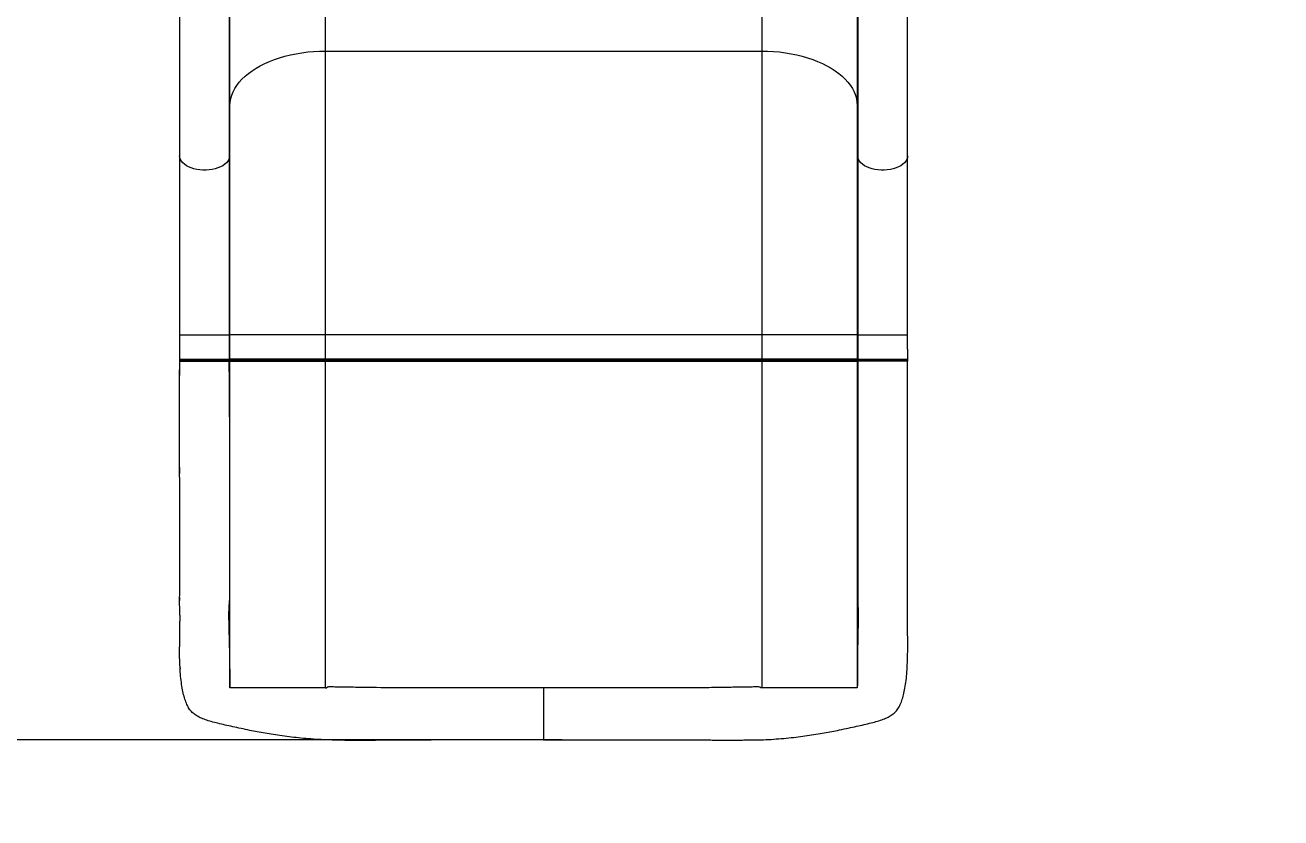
# Model space of a CAD drawing. Header units: millimetres. Extents: x -8045 to 6871, y -5915 to 5473.
# Drawn here: x -26 to 1183, y -3159 to -2396 of the extents above; entities that cross this region are included whole.
import ezdxf

# ---------------------------------------------------------------- set-up
doc = ezdxf.new("R2010")
doc.units = ezdxf.units.MM
for name, color, linetype in [('DIKOM_ОБЪЕКТ', 7, 'Continuous'), ('DIKOM_РАЗМЕР_ЗОНА', 7, 'Continuous'), ('DIKOM_РАЗМЕР_ОБЪЕКТА', 7, 'Continuous')]:
    doc.layers.add(name, color=color, linetype=linetype)
doc.styles.add('style1', font='arial.ttf', dxfattribs={"width": 0.8})
doc.dimstyles.new('1-50', dxfattribs={"dimtxt": 300, "dimasz": 200, "dimexe": 100, "dimexo": 0, "dimgap": 100, "dimtad": 1, "dimtxsty": 'style1', "dimcen": 200, "dimclrd": 7, "dimclre": 7, "dimclrt": 7, "dimadec": 1, "dimazin": 2, "dimtfac": 1, "dimtmove": 0, "dimatfit": 2, "dimfxl": 0, "dimlwd": 25, "dimlwe": 18, "dimarcsym": 0})

# ---------------------------------------------------------------- blocks, each defined once
blk = doc.blocks.new('*D9')
at = {"layer": 'Defpoints', "color": 0, "linetype": 'Continuous', "transparency": 16777216}
for p in [(5663.5, -234.6), (-5019.6, -1388.7), (5663.5, -4701.5)]:
    blk.add_point(p, dxfattribs=at)
at = {"layer": 'DIKOM_РАЗМЕР_ОБЪЕКТА', "color": 7, "linetype": 'Continuous', "lineweight": 18, "transparency": 16777216}
for p, q in [((5663.5, -234.6), (5663.5, -4801.5)), ((-5019.6, -1388.7), (-5019.6, -4801.5))]:
    blk.add_line(p, q, dxfattribs=at)
at = {"layer": 'DIKOM_РАЗМЕР_ОБЪЕКТА', "color": 7, "linetype": 'Continuous', "lineweight": 25, "transparency": 16777216}
blk.add_line((-4819.6, -4701.5), (5463.5, -4701.5), dxfattribs=at)
at = {"layer": 'DIKOM_РАЗМЕР_ОБЪЕКТА', "color": 7, "linetype": 'Continuous', "transparency": 16777216}
for points in [[(-4819.6, -4668.1), (-4819.6, -4734.8), (-5019.6, -4701.5)], [(5463.5, -4668.1), (5463.5, -4734.8), (5663.5, -4701.5)]]:
    blk.add_solid(points, dxfattribs=at)
at = {"layer": 'DIKOM_РАЗМЕР_ОБЪЕКТА', "color": 7, "linetype": 'Continuous', "lineweight": 15, "transparency": 16777216, "insert": (-74.4, -4448.3), "char_height": 300, "attachment_point": 5, "style": 'style1'}
blk.add_mtext('10700', dxfattribs=at)
blk = doc.blocks.new('*D10')
at = {"layer": 'Defpoints', "color": 0, "linetype": 'Continuous', "transparency": 16777216}
for p in [(-1653.8, 3474.9), (-5616.5, -3083.4), (491, -3083.4)]:
    blk.add_point(p, dxfattribs=at)
at = {"layer": 'DIKOM_РАЗМЕР_ОБЪЕКТА', "color": 7, "linetype": 'Continuous', "lineweight": 18, "transparency": 16777216}
for p, q in [((-1653.8, 3474.9), (-5716.5, 3474.9)), ((491, -3083.4), (-5716.5, -3083.4))]:
    blk.add_line(p, q, dxfattribs=at)
at = {"layer": 'DIKOM_РАЗМЕР_ОБЪЕКТА', "color": 7, "linetype": 'Continuous', "lineweight": 25, "transparency": 16777216}
blk.add_line((-5616.5, 3274.9), (-5616.5, -2883.4), dxfattribs=at)
at = {"layer": 'DIKOM_РАЗМЕР_ОБЪЕКТА', "color": 7, "linetype": 'Continuous', "transparency": 16777216}
for points in [[(-5649.8, 3274.9), (-5583.1, 3274.9), (-5616.5, 3474.9)], [(-5649.8, -2883.4), (-5583.1, -2883.4), (-5616.5, -3083.4)]]:
    blk.add_solid(points, dxfattribs=at)
at = {"layer": 'DIKOM_РАЗМЕР_ОБЪЕКТА', "color": 7, "linetype": 'Continuous', "lineweight": 15, "transparency": 16777216, "insert": (-5869.6, -1326.9), "char_height": 300, "attachment_point": 5, "rotation": 90, "style": 'style1'}
blk.add_mtext('6550', dxfattribs=at)
blk = doc.blocks.new('*D11')
at = {"layer": 'Defpoints', "color": 0, "transparency": 16777216}
for p in [(6870.9, -184.6), (-7019.6, -1388.7), (-7019.6, -5814.6)]:
    blk.add_point(p, dxfattribs=at)
at = {"layer": 'DIKOM_РАЗМЕР_ЗОНА', "color": 7, "lineweight": 18, "transparency": 16777216}
for p, q in [((6870.9, -184.6), (6870.9, -5914.6)), ((-7019.6, -1388.7), (-7019.6, -5914.6))]:
    blk.add_line(p, q, dxfattribs=at)
at = {"layer": 'DIKOM_РАЗМЕР_ЗОНА', "color": 7, "lineweight": 25, "transparency": 16777216}
blk.add_line((6670.9, -5814.6), (-6819.6, -5814.6), dxfattribs=at)
at = {"layer": 'DIKOM_РАЗМЕР_ЗОНА', "color": 7, "transparency": 16777216}
for points in [[(-6819.6, -5781.3), (-6819.6, -5848), (-7019.6, -5814.6)], [(6670.9, -5781.3), (6670.9, -5848), (6870.9, -5814.6)]]:
    blk.add_solid(points, dxfattribs=at)
at = {"layer": 'DIKOM_РАЗМЕР_ЗОНА', "color": 7, "transparency": 16777216, "insert": (-74.4, -5561.4), "char_height": 300, "attachment_point": 5, "style": 'style1'}
blk.add_mtext('13900', dxfattribs=at)

msp = doc.modelspace()

# ---------------------------------------------------------------- linework, layer by layer
at = {"color": 7, "linetype": 'Continuous', "lineweight": 15}
for p, q in [((263.189, -2693.504), (263.189, -2420.482)), ((683.186, -2420.482), (683.186, -2693.504)), ((171.19, -2693.504), (171.19, -2472.937)), ((775.184, -2472.937), (775.184, -2693.504)), ((170.687, -2693.504), (170.687, -2521.432)), ((775.687, -2521.432), (775.687, -2693.504)), ((122.687, -2693.504), (170.687, -2693.504)), ((122.687, -2693.504), (122.687, -2707.504)), ((171.19, -2693.504), (170.687, -2693.504)), ((170.687, -2717.079), (170.687, -2693.504)), ((171.19, -2717.079), (171.19, -2693.504)), ((263.189, -2693.504), (171.19, -2693.504)), ((263.189, -2717.079), (263.189, -2693.504)), ((683.186, -2693.504), (263.189, -2693.504)), ((775.184, -2693.504), (683.186, -2693.504)), ((683.186, -2693.504), (683.186, -2717.079)), ((775.687, -2693.504), (775.184, -2693.504)), ((775.184, -2693.504), (775.184, -2717.079)), ((775.687, -2693.504), (823.687, -2693.504)), ((775.687, -2693.504), (775.687, -2717.079)), ((823.687, -2707.504), (823.687, -2693.504)), ((122.687, -2707.504), (122.687, -2717.079)), ((823.687, -2707.504), (823.687, -2717.079)), ((122.676, -2709.504), (122.668, -2718.937)), ((122.678, -2718.936), (122.673, -2732.709)), ((122.676, -2709.504), (122.687, -2709.438)), ((122.679, -2717.936), (122.678, -2718.808)), ((123.836, -2717.355), (122.961, -2718.231)), ((123.144, -2718.237), (122.961, -2718.231)), ((169.92, -2717.23), (170.595, -2717.079)), ((170.187, -2717.579), (170.69, -2717.579)), ((170.897, -2718.211), (170.394, -2718.211)), ((170.399, -2718.918), (170.511, -2718.918)), ((171.19, -2717.079), (170.687, -2717.079)), ((170.687, -2718.919), (170.687, -2772.614)), ((170.687, -2718.919), (171.19, -2718.919)), ((170.69, -2717.579), (263.189, -2717.579)), ((263.189, -2718.211), (170.897, -2718.211)), ((263.189, -2717.079), (171.19, -2717.079)), ((171.19, -3033.422), (171.19, -2718.919)), ((171.19, -2718.919), (263.189, -2718.919)), ((683.186, -2717.079), (263.189, -2717.079)), ((263.189, -2717.579), (683.186, -2717.579)), ((263.189, -2718.919), (263.189, -2718.211)), ((683.186, -2718.211), (263.189, -2718.211)), ((263.189, -3033.422), (263.189, -2718.919)), ((263.189, -2718.919), (683.186, -2718.919)), ((683.186, -2718.919), (683.185, -3033.422)), ((775.184, -2717.079), (683.186, -2717.079)), ((683.186, -2717.579), (775.684, -2717.579)), ((683.186, -2718.919), (683.186, -2718.211)), ((775.477, -2718.211), (683.186, -2718.211)), ((683.186, -2718.919), (775.184, -2718.919)), ((775.687, -2717.079), (775.184, -2717.079)), ((775.184, -2718.919), (775.184, -3033.422)), ((775.184, -2718.919), (775.687, -2718.919)), ((775.98, -2718.211), (775.477, -2718.211)), ((775.684, -2717.579), (776.187, -2717.579)), ((775.687, -2718.919), (775.687, -2772.614)), ((775.779, -2717.079), (776.266, -2717.247)), ((775.975, -2718.918), (775.863, -2718.918)), ((776.994, -2717.391), (776.578, -2717.391)), ((823.413, -2718.231), (822.575, -2717.392)), ((822.896, -2717.221), (823.571, -2717.08)), ((823.706, -2718.937), (823.52, -2718.943)), ((823.687, -2709.403), (823.698, -2709.504)), ((823.696, -2718.839), (823.695, -2717.936)), ((823.701, -2732.709), (823.696, -2718.936)), ((823.698, -2709.504), (823.706, -2718.937)), ((823.715, -2733.504), (823.714, -2732.709)), ((170.687, -2929.784), (170.687, -2944.078)), ((775.687, -2929.784), (775.687, -2944.078)), ((122.704, -2948.238), (122.691, -2949.39)), ((122.729, -2946.032), (122.704, -2948.238)), ((170.687, -2944.078), (170.687, -2949.422)), ((775.687, -2944.078), (775.687, -2949.422)), ((823.669, -2948.151), (823.646, -2946.095)), ((823.684, -2949.39), (823.669, -2948.151)), ((123.004, -3012.672), (123.046, -3013.384)), ((823.265, -3014.231), (823.305, -3013.636)), ((823.305, -3013.636), (823.37, -3012.672)), ((171.131, -3032.899), (171.168, -3033.36)), ((171.168, -3033.36), (171.187, -3033.419)), ((171.187, -3033.419), (171.19, -3033.422)), ((172.534, -3033.422), (172.515, -3033.422)), ((191.628, -3033.422), (186.854, -3033.422)), ((218.658, -3033.422), (212.253, -3033.422)), ((263.189, -3033.422), (256.025, -3033.422)), ((263.189, -3033.422), (263.678, -3033.422)), ((263.678, -3033.422), (264.288, -3033.422)), ((473.187, -3033.422), (328.477, -3033.422)), ((617.897, -3033.422), (473.187, -3033.422)), ((682.697, -3033.422), (682.086, -3033.422)), ((683.185, -3033.422), (682.697, -3033.422)), ((690.349, -3033.422), (683.185, -3033.422)), ((734.121, -3033.422), (727.716, -3033.422)), ((759.52, -3033.422), (754.746, -3033.422)), ((773.859, -3033.422), (773.84, -3033.422)), ((775.187, -3033.419), (775.184, -3033.422)), ((775.206, -3033.36), (775.187, -3033.419)), ((775.243, -3032.899), (775.206, -3033.36)), ((682.212, -3083.418), (684.541, -3083.317)), ((684.541, -3083.317), (686.87, -3083.216))]:
    msp.add_line(p, q, dxfattribs=at)
at = {"color": 8, "linetype": 'Continuous', "lineweight": 15}
for p, q in [((170.394, -2718.211), (169.478, -2717.295)), ((170.897, -2718.211), (169.929, -2717.243)), ((263.189, -2717.079), (263.189, -2717.579)), ((263.189, -2718.211), (263.189, -2717.579)), ((683.186, -2717.079), (683.186, -2717.579)), ((683.186, -2717.579), (683.186, -2718.211)), ((776.109, -2717.579), (775.477, -2718.211)), ((775.98, -2718.211), (776.641, -2717.551)), ((170.687, -2772.614), (170.687, -2929.784)), ((775.687, -2772.614), (775.687, -2929.784))]:
    msp.add_line(p, q, dxfattribs=at)
at = {"color": 7, "linetype": 'Continuous', "lineweight": 15}
for centre, radius, start, end in [((170.472, -2897.271), 180.192, 89.93149, 90.148553), ((170.19, -2718.919), 1.001, 0.016886, 44.98122), ((776.185, -2718.919), 1.001, 135.01656, 179.985334)]:
    msp.add_arc(centre, radius, start, end, dxfattribs=at)
at = {"color": 8, "linetype": 'Continuous', "lineweight": 15}
for centre, start, end in [((170.69, -2717.079), 270.026969, 359.9662), ((775.684, -2717.079), 180.033011, 269.966989)]:
    msp.add_arc(centre, 0.5, start, end, dxfattribs=at)
at = {"color": 7, "linetype": 'Continuous', "lineweight": 15}
for points, knots in [([(122.687, -2521.432), (122.687, -2526.445), (122.687, -2536.504), (122.687, -2552.385), (122.687, -2568.829), (122.687, -2585.814), (122.687, -2603.236), (122.687, -2620.999), (122.687, -2639.002), (122.687, -2657.143), (122.687, -2675.326), (122.687, -2687.459), (122.687, -2693.504)], [0, 0, 0, 0, 0.09897353, 0.19860767, 0.29875756, 0.39927172, 0.50000045, 0.60072937, 0.70124507, 0.80139432, 0.90102785, 1, 1, 1, 1]), ([(823.687, -2693.504), (823.687, -2687.458), (823.687, -2675.326), (823.687, -2657.143), (823.687, -2639.002), (823.687, -2620.999), (823.687, -2603.236), (823.687, -2585.814), (823.687, -2568.829), (823.687, -2552.385), (823.687, -2536.504), (823.687, -2526.445), (823.687, -2521.432)], [0, 0, 0, 0, 0.09897345, 0.19860832, 0.29875756, 0.399272, 0.49999958, 0.60072975, 0.70124536, 0.80139409, 0.90102792, 1, 1, 1, 1]), ([(122.961, -2718.231), (122.937, -2718.256), (122.889, -2718.307), (122.828, -2718.391), (122.776, -2718.481), (122.734, -2718.577), (122.701, -2718.676), (122.674, -2718.796), (122.67, -2718.884), (122.668, -2718.937)], [0, 0, 0, 0, 0.13267952, 0.26545376, 0.3982931, 0.53117735, 0.6636846, 0.79652188, 1, 1, 1, 1]), ([(122.687, -2717.079), (122.688, -2717.079), (122.693, -2717.079), (122.785, -2717.08), (122.851, -2717.08)], [0, 0, 0, 0, 0.28219909, 1, 1, 1, 1]), ([(123.032, -2718.238), (122.989, -2718.287), (122.902, -2718.385), (122.812, -2718.562), (122.753, -2718.752), (122.747, -2718.884), (122.744, -2718.949)], [0, 0, 0, 0, 0.2475851, 0.50006665, 0.75252063, 1, 1, 1, 1]), ([(122.803, -2717.08), (122.995, -2717.16), (123.357, -2717.31), (124.612, -2717.488), (126.013, -2717.562), (127.512, -2717.58), (129.057, -2717.576), (130.8, -2717.577), (132.961, -2717.579), (135.631, -2717.577), (138.858, -2717.576), (142.243, -2717.58), (145.734, -2717.576), (149.234, -2717.578), (152.675, -2717.579), (155.95, -2717.576), (158.654, -2717.579), (160.844, -2717.578), (162.798, -2717.577), (164.768, -2717.566), (166.735, -2717.521), (168.455, -2717.42), (169.603, -2717.307), (169.873, -2717.241), (169.92, -2717.23)], [0, 0, 0, 0, 0.05741788, 0.10791141, 0.15096485, 0.18729318, 0.22625819, 0.26288574, 0.29917846, 0.35255095, 0.40504327, 0.4579427, 0.51063495, 0.56343745, 0.6158193, 0.66839192, 0.71951407, 0.75298077, 0.78794828, 0.83415698, 0.87763234, 0.92903995, 0.98784749, 1, 1, 1, 1]), ([(170.687, -2717.079), (170.683, -2717.13), (170.673, -2717.233), (170.601, -2717.373), (170.493, -2717.485), (170.355, -2717.555), (170.248, -2717.585), (170.192, -2717.578), (170.187, -2717.577)], [0, 0, 0, 0, 0.19648654, 0.39270385, 0.58901337, 0.78530821, 0.98166368, 1, 1, 1, 1]), ([(170.672, -2772.614), (170.675, -2765.568), (170.682, -2747.669), (170.556, -2729.77), (170.48, -2718.918)], [0, 0, 0, 0, 0.39366533, 1, 1, 1, 1]), ([(170.608, -2718.923), (170.631, -2718.824), (170.669, -2718.664), (170.591, -2718.519), (170.561, -2718.463)], [0, 0, 0, 0, 0.61653499, 1, 1, 1, 1]), ([(170.687, -2718.919), (170.679, -2718.809), (170.667, -2718.647), (170.593, -2718.504), (170.57, -2718.459)], [0, 0, 0, 0, 0.68094968, 1, 1, 1, 1]), ([(775.687, -2717.079), (775.776, -2717.079), (775.954, -2717.079), (777.014, -2717.079), (777.897, -2717.079), (778.31, -2717.079), (778.757, -2717.08), (779.235, -2717.08), (779.624, -2717.081), (780.034, -2717.081), (780.564, -2717.08), (781.31, -2717.08), (782.074, -2717.079), (782.749, -2717.079), (783.405, -2717.079), (784.111, -2717.079), (784.842, -2717.08), (785.596, -2717.08), (786.187, -2717.081), (786.798, -2717.081), (787.569, -2717.08), (788.615, -2717.08), (789.649, -2717.079), (790.541, -2717.079), (791.388, -2717.079), (792.279, -2717.079), (793.181, -2717.08), (794.093, -2717.08), (794.796, -2717.081), (795.455, -2717.081), (796.224, -2717.081), (797.363, -2717.08), (798.571, -2717.079), (799.358, -2717.079), (799.687, -2717.079)], [0, 0, 0, 0, 0.125187, 0.25037308, 0.27542828, 0.30048172, 0.32553674, 0.35059096, 0.37564514, 0.38278847, 0.40883905, 0.44800214, 0.47800561, 0.50023337, 0.52529409, 0.55035521, 0.57541719, 0.6004797, 0.62554112, 0.63272734, 0.65872622, 0.69777108, 0.72785156, 0.75017486, 0.77518816, 0.80020081, 0.82521335, 0.85022577, 0.87524016, 0.88243426, 0.90365048, 0.93737733, 0.97377451, 1, 1, 1, 1]), ([(775.687, -2717.079), (775.693, -2717.138), (775.705, -2717.253), (775.794, -2717.402), (775.918, -2717.511), (776.065, -2717.572), (776.218, -2717.586), (776.36, -2717.555), (776.485, -2717.49), (776.547, -2717.424), (776.578, -2717.391)], [0, 0, 0, 0, 0.14252961, 0.27999333, 0.41247761, 0.54002544, 0.66247873, 0.78005153, 0.89250876, 1, 1, 1, 1]), ([(775.804, -2718.459), (775.781, -2718.504), (775.707, -2718.647), (775.695, -2718.809), (775.687, -2718.919)], [0, 0, 0, 0, 0.31907947, 1, 1, 1, 1]), ([(775.895, -2718.918), (775.818, -2729.77), (775.692, -2747.669), (775.7, -2765.568), (775.702, -2772.614)], [0, 0, 0, 0, 0.60633467, 1, 1, 1, 1]), ([(775.813, -2718.463), (775.783, -2718.519), (775.705, -2718.664), (775.743, -2718.824), (775.766, -2718.923)], [0, 0, 0, 0, 0.38345838, 1, 1, 1, 1]), ([(823.413, -2718.231), (823.331, -2718.237), (823.165, -2718.248), (821.771, -2718.254), (819.581, -2718.253), (816.618, -2718.245), (812.997, -2718.231), (808.87, -2718.215), (804.382, -2718.199), (799.718, -2718.188), (795.059, -2718.181), (790.581, -2718.179), (786.457, -2718.183), (782.833, -2718.19), (779.861, -2718.198), (777.658, -2718.207), (776.246, -2718.21), (776.069, -2718.211), (775.98, -2718.211)], [0, 0, 0, 0, 0.0622863, 0.12493558, 0.18713308, 0.24976006, 0.31218178, 0.37465353, 0.43731491, 0.50009309, 0.56250698, 0.62502, 0.68759391, 0.74991681, 0.81258207, 0.87489351, 0.93751683, 1, 1, 1, 1]), ([(776.266, -2717.247), (776.322, -2717.269), (776.554, -2717.359), (777.496, -2717.489), (778.819, -2717.562), (780.275, -2717.58), (781.778, -2717.577), (783.49, -2717.576), (785.619, -2717.579), (788.263, -2717.578), (791.461, -2717.576), (794.824, -2717.58), (798.297, -2717.576), (801.802, -2717.577), (805.262, -2717.579), (808.56, -2717.576), (811.29, -2717.578), (813.505, -2717.579), (815.492, -2717.577), (817.506, -2717.565), (819.527, -2717.521), (821.315, -2717.419), (822.531, -2717.305), (822.832, -2717.235), (822.896, -2717.221)], [0, 0, 0, 0, 0.01635311, 0.06786694, 0.11217242, 0.14969126, 0.18995658, 0.22807807, 0.26593866, 0.321228, 0.37599949, 0.43073201, 0.48521816, 0.54017535, 0.59491908, 0.64952945, 0.70255294, 0.73748111, 0.77372794, 0.8219269, 0.86772229, 0.92145131, 0.98334527, 1, 1, 1, 1]), ([(822.797, -2717.391), (822.735, -2717.392), (822.629, -2717.394), (821.787, -2717.392), (821.44, -2717.392)], [0, 0, 0, 0, 0.58847149, 1, 1, 1, 1]), ([(822.992, -2717.08), (823.003, -2717.08), (823.094, -2717.081), (823.495, -2717.08), (823.6, -2717.079), (823.687, -2717.079)], [0, 0, 0, 0, 0.0215813, 0.18358102, 1, 1, 1, 1]), ([(823.632, -2718.948), (823.629, -2718.883), (823.623, -2718.752), (823.564, -2718.562), (823.473, -2718.385), (823.386, -2718.286), (823.343, -2718.238)], [0, 0, 0, 0, 0.24750484, 0.4996618, 0.75222589, 1, 1, 1, 1]), ([(823.706, -2718.937), (823.702, -2718.867), (823.696, -2718.763), (823.659, -2718.628), (823.622, -2718.53), (823.574, -2718.438), (823.508, -2718.334), (823.449, -2718.27), (823.413, -2718.231)], [0, 0, 0, 0, 0.26673224, 0.39961808, 0.53253986, 0.66531147, 0.79828162, 1, 1, 1, 1]), ([(122.659, -2733.504), (122.66, -2732.695), (122.662, -2731.076), (122.668, -2728.98), (122.673, -2727.795), (122.675, -2727.33)], [0, 0, 0, 0, 0.37744409, 0.75559774, 1, 1, 1, 1]), ([(122.712, -2823.532), (122.689, -2815.033), (122.608, -2785.024), (122.638, -2755.015), (122.659, -2733.504)], [0, 0, 0, 0, 0.28320855, 1, 1, 1, 1]), ([(823.663, -2822.994), (823.686, -2814.674), (823.767, -2784.845), (823.736, -2755.015), (823.715, -2733.504)], [0, 0, 0, 0, 0.27889838, 1, 1, 1, 1]), ([(122.687, -2821.263), (122.694, -2822.775), (122.704, -2824.763), (122.718, -2826.756), (122.721, -2827.233)], [0, 0, 0, 0, 0.76052655, 1, 1, 1, 1]), ([(823.654, -2827.146), (823.659, -2826.339), (823.674, -2824.375), (823.682, -2822.417), (823.687, -2821.263)], [0, 0, 0, 0, 0.41114227, 1, 1, 1, 1]), ([(122.78, -2963.408), (122.783, -2962.04), (122.792, -2958.059), (122.703, -2952.981), (122.719, -2949.266), (122.723, -2948.238)], [0, 0, 0, 0, 0.27476568, 0.79925851, 1, 1, 1, 1]), ([(170.766, -2994.811), (170.766, -2994.62), (170.759, -2992.763), (170.71, -2988.888), (170.595, -2983.461), (170.461, -2978.252), (170.338, -2973.47), (170.241, -2969.215), (170.184, -2965.576), (170.17, -2962.608), (170.209, -2960.209), (170.318, -2957.543), (170.49, -2954.396), (170.669, -2951.428), (170.671, -2949.905), (170.672, -2949.41)], [0, 0, 0, 0, 0.01634602, 0.15876903, 0.28864541, 0.40529449, 0.50806577, 0.59642728, 0.67004246, 0.72878412, 0.77287483, 0.81027124, 0.88533098, 0.96268634, 1, 1, 1, 1]), ([(170.687, -2949.422), (170.688, -2952.534), (170.689, -2958.819), (170.699, -2968.197), (170.714, -2977.473), (170.737, -2986.359), (170.755, -2992.178), (170.766, -2994.802), (170.766, -2994.811)], [0, 0, 0, 0, 0.19468569, 0.3931921, 0.59433084, 0.79680949, 0.99929228, 1, 1, 1, 1]), ([(775.687, -2949.422), (775.687, -2952.534), (775.685, -2958.819), (775.675, -2968.197), (775.66, -2977.473), (775.637, -2986.359), (775.619, -2992.178), (775.608, -2994.802), (775.608, -2994.811)], [0, 0, 0, 0, 0.19468569, 0.3931921, 0.59433084, 0.79680948, 0.99929228, 1, 1, 1, 1]), ([(775.703, -2949.446), (775.704, -2949.93), (775.706, -2951.441), (775.884, -2954.396), (776.056, -2957.543), (776.166, -2960.209), (776.204, -2962.608), (776.19, -2965.576), (776.134, -2969.215), (776.037, -2973.47), (775.913, -2978.252), (775.78, -2983.461), (775.664, -2988.888), (775.616, -2992.763), (775.609, -2994.62), (775.608, -2994.811)], [0, 0, 0, 0, 0.03645404, 0.11387852, 0.18900522, 0.22643507, 0.27056513, 0.32935924, 0.40304017, 0.49148056, 0.5943436, 0.71109686, 0.84108921, 0.98363938, 1, 1, 1, 1]), ([(823.594, -2962.172), (823.593, -2961.214), (823.586, -2957.643), (823.672, -2952.952), (823.655, -2949.209), (823.651, -2948.151)], [0, 0, 0, 0, 0.20823125, 0.77642642, 1, 1, 1, 1]), ([(823.673, -3002.459), (823.689, -3002.125), (823.737, -3001.111), (823.797, -2998.958), (823.824, -2995.954), (823.828, -2992.4), (823.814, -2988.442), (823.782, -2983.798), (823.737, -2978.524), (823.684, -2972.65), (823.639, -2967.222), (823.59, -2963.724), (823.586, -2962.214), (823.586, -2962.172)], [0, 0, 0, 0, 0.03999102, 0.12168465, 0.21014492, 0.30567773, 0.40700834, 0.50795839, 0.64084955, 0.77187066, 0.90119271, 0.9972744, 1, 1, 1, 1]), ([(122.788, -2963.408), (122.778, -2964.418), (122.754, -2967.013), (122.705, -2971.018), (122.664, -2975.242), (122.623, -2979.186), (122.585, -2983.139), (122.565, -2987.346), (122.586, -2991.01), (122.628, -2993.153), (122.642, -2993.922)], [0, 0, 0, 0, 0.08966024, 0.23042046, 0.35675443, 0.47153735, 0.59901969, 0.74462538, 0.90826738, 1, 1, 1, 1]), ([(269.668, -3083.467), (269.36, -3083.465), (265.761, -3083.444), (258.888, -3083.262), (249.078, -3082.63), (239.503, -3081.816), (230.262, -3080.813), (221.395, -3079.667), (212.938, -3078.407), (204.925, -3077.069), (197.367, -3075.686), (189.61, -3074.162), (181.728, -3072.512), (173.785, -3070.78), (166.316, -3069.136), (159.363, -3067.535), (153.035, -3065.898), (147.389, -3064.143), (142.491, -3062.184), (138.294, -3059.887), (134.777, -3057.093), (131.893, -3053.673), (129.6, -3049.529), (127.718, -3044.52), (126.135, -3038.649), (124.838, -3031.939), (123.831, -3024.365), (123.121, -3015.941), (122.741, -3006.628), (122.628, -2999.24), (122.641, -2994.793), (122.644, -2993.923)], [0, 0, 0, 0, 0.00297139, 0.03469551, 0.06627527, 0.09765959, 0.12868836, 0.15975785, 0.19108842, 0.22219516, 0.25314086, 0.28408937, 0.32294422, 0.36188321, 0.4008383, 0.43973993, 0.47850597, 0.51730827, 0.55634828, 0.59580984, 0.63549488, 0.67517293, 0.71499433, 0.75479729, 0.79444676, 0.83396638, 0.87306346, 0.91204001, 0.95128752, 0.9904705, 1, 1, 1, 1]), ([(676.706, -3083.467), (677.014, -3083.465), (680.613, -3083.444), (687.486, -3083.262), (697.296, -3082.63), (706.871, -3081.816), (716.112, -3080.813), (724.98, -3079.667), (733.437, -3078.407), (741.449, -3077.069), (749.007, -3075.686), (756.765, -3074.162), (764.646, -3072.512), (772.589, -3070.78), (780.058, -3069.136), (787.012, -3067.535), (793.339, -3065.898), (798.985, -3064.143), (803.883, -3062.184), (808.08, -3059.887), (811.597, -3057.093), (814.482, -3053.673), (816.774, -3049.529), (818.657, -3044.52), (820.239, -3038.65), (821.535, -3031.936), (822.546, -3024.375), (823.243, -3015.906), (823.586, -3008.572), (823.637, -3003.829), (823.652, -3002.459)], [0, 0, 0, 0, 0.00307189, 0.03587123, 0.06852112, 0.10096876, 0.13304918, 0.16517151, 0.19756377, 0.22972444, 0.26171894, 0.2937162, 0.33388772, 0.37414622, 0.41442137, 0.45464135, 0.49472094, 0.53483822, 0.57520109, 0.61599987, 0.65702976, 0.69805228, 0.73922313, 0.7803749, 0.82136792, 0.86222673, 0.90264869, 0.94294601, 0.9835235, 1, 1, 1, 1]), ([(123.046, -3013.384), (123.07, -3013.852), (123.099, -3014.399), (123.139, -3014.961), (123.144, -3015.042)], [0, 0, 0, 0, 0.85443139, 1, 1, 1, 1]), ([(170.88, -3015.727), (170.892, -3017.169), (170.915, -3020.055), (170.953, -3023.755), (170.979, -3025.767), (170.992, -3026.773)], [0, 0, 0, 0, 0.33329551, 0.66673039, 1, 1, 1, 1]), ([(775.494, -3015.727), (775.482, -3017.169), (775.459, -3020.055), (775.421, -3023.755), (775.395, -3025.767), (775.382, -3026.773)], [0, 0, 0, 0, 0.3332825, 0.66672057, 1, 1, 1, 1]), ([(170.992, -3026.773), (171.007, -3027.752), (171.037, -3029.712), (171.084, -3031.766), (171.115, -3032.521), (171.131, -3032.899)], [0, 0, 0, 0, 0.33326424, 0.66672707, 1, 1, 1, 1]), ([(172.515, -3033.422), (172.14, -3033.422), (171.391, -3033.422), (171.257, -3033.422), (171.19, -3033.422)], [0, 0, 0, 0, 0.50000035, 1, 1, 1, 1]), ([(173.973, -3033.422), (173.628, -3033.421), (173.09, -3033.419), (172.681, -3033.421), (172.534, -3033.422)], [0, 0, 0, 0, 0.6407517, 1, 1, 1, 1]), ([(186.854, -3033.422), (185.942, -3033.422), (184.187, -3033.422), (181.924, -3033.422), (179.882, -3033.423), (178.085, -3033.424), (176.499, -3033.425), (175.117, -3033.424), (174.363, -3033.423), (173.973, -3033.422)], [0, 0, 0, 0, 0.1579054, 0.30375221, 0.43753773, 0.58782395, 0.72413135, 0.85712635, 1, 1, 1, 1]), ([(212.253, -3033.422), (209.715, -3033.422), (204.638, -3033.422), (197.716, -3033.422), (193.657, -3033.422), (191.628, -3033.422)], [0, 0, 0, 0, 0.33333305, 0.66666656, 1, 1, 1, 1]), ([(242.444, -3033.422), (239.696, -3033.422), (234.2, -3033.422), (226.226, -3033.422), (221.181, -3033.422), (218.658, -3033.422)], [0, 0, 0, 0, 0.33333442, 0.66666708, 1, 1, 1, 1]), ([(256.025, -3033.422), (253.742, -3033.422), (249.176, -3033.422), (244.688, -3033.422), (242.444, -3033.422)], [0, 0, 0, 0, 0.50000196, 1, 1, 1, 1]), ([(328.477, -3033.422), (317.721, -3033.275), (301.588, -3033.054), (284.511, -3032.775), (277.921, -3032.674), (276.626, -3032.655), (274.881, -3032.626), (272.057, -3032.575), (268.658, -3032.508), (266.29, -3032.433), (265.137, -3032.705), (264.628, -3032.919), (264.418, -3033.066), (264.316, -3033.208), (264.299, -3033.336), (264.288, -3033.422)], [0, 0, 0, 0, 0.49994488, 0.74991739, 0.7937858, 0.80625341, 0.81012027, 0.87490358, 0.93739737, 0.96859223, 0.98421873, 0.99210198, 0.99407671, 0.99605101, 1, 1, 1, 1]), ([(473.187, -3033.422), (473.187, -3035.878), (473.187, -3040.794), (473.187, -3048.013), (473.187, -3054.924), (473.187, -3061.373), (473.187, -3067.213), (473.187, -3072.22), (473.187, -3076.33), (473.187, -3079.529), (473.187, -3081.812), (473.187, -3083.223), (473.187, -3083.356), (473.187, -3083.422)], [0, 0, 0, 0, 0.09308237, 0.18633482, 0.27971603, 0.37318538, 0.46670928, 0.56024651, 0.64842004, 0.73653999, 0.82456909, 0.91247552, 1, 1, 1, 1]), ([(682.086, -3033.422), (682.075, -3033.336), (682.058, -3033.208), (681.957, -3033.066), (681.747, -3032.919), (680.81, -3032.521), (678.99, -3032.451), (676.572, -3032.527), (674.143, -3032.579), (672.04, -3032.617), (670.451, -3032.644), (669.026, -3032.665), (667.428, -3032.69), (665.634, -3032.717), (663.33, -3032.753), (660.546, -3032.796), (657.113, -3032.85), (653.649, -3032.905), (646.182, -3033.026), (634.261, -3033.209), (623.505, -3033.349), (617.897, -3033.422)], [0, 0, 0, 0, 0.00395008, 0.00592471, 0.00789978, 0.0157835, 0.05282373, 0.09059265, 0.12891585, 0.1655952, 0.18839945, 0.20275716, 0.23184202, 0.26270772, 0.28618032, 0.33892079, 0.39213246, 0.44581544, 0.49997147, 0.73928543, 1, 1, 1, 1]), ([(703.93, -3033.422), (701.686, -3033.422), (697.198, -3033.422), (692.632, -3033.422), (690.349, -3033.422)], [0, 0, 0, 0, 0.49999804, 1, 1, 1, 1]), ([(727.716, -3033.422), (725.193, -3033.422), (720.148, -3033.422), (712.174, -3033.422), (706.678, -3033.422), (703.93, -3033.422)], [0, 0, 0, 0, 0.33333155, 0.6666671, 1, 1, 1, 1]), ([(754.746, -3033.422), (752.717, -3033.422), (748.659, -3033.422), (741.736, -3033.422), (736.659, -3033.422), (734.121, -3033.422)], [0, 0, 0, 0, 0.33333344, 0.66666695, 1, 1, 1, 1]), ([(772.401, -3033.422), (771.843, -3033.423), (770.85, -3033.424), (768.736, -3033.425), (766.275, -3033.423), (763.124, -3033.422), (760.766, -3033.422), (759.52, -3033.422)], [0, 0, 0, 0, 0.20002446, 0.35627727, 0.5882536, 0.78231202, 1, 1, 1, 1]), ([(773.84, -3033.422), (773.693, -3033.421), (773.284, -3033.419), (772.746, -3033.421), (772.401, -3033.422)], [0, 0, 0, 0, 0.35924863, 1, 1, 1, 1]), ([(775.184, -3033.422), (775.117, -3033.422), (774.983, -3033.422), (774.234, -3033.422), (773.859, -3033.422)], [0, 0, 0, 0, 0.49999983, 1, 1, 1, 1]), ([(775.382, -3026.773), (775.367, -3027.752), (775.337, -3029.711), (775.29, -3031.766), (775.259, -3032.521), (775.243, -3032.899)], [0, 0, 0, 0, 0.33325176, 0.66671724, 1, 1, 1, 1]), ([(269.668, -3083.469), (270.119, -3083.476), (271.086, -3083.49), (272.979, -3083.508), (275.584, -3083.53), (278.887, -3083.556), (283.189, -3083.587), (288.307, -3083.62), (293.988, -3083.645), (299.292, -3083.656), (303.769, -3083.654), (306.995, -3083.64), (309.168, -3083.624), (310.61, -3083.591), (312.026, -3083.564), (313.734, -3083.537), (315.791, -3083.509), (318.492, -3083.477), (321.918, -3083.441), (326.146, -3083.4), (330.962, -3083.358), (336.323, -3083.315), (341.91, -3083.271), (347.346, -3083.267), (352.293, -3083.302), (356.704, -3083.363), (360.283, -3083.419), (362.98, -3083.446), (364.33, -3083.437), (364.914, -3083.433)], [0, 0, 0, 0, 0.01604378, 0.03446431, 0.06151128, 0.09566925, 0.13699395, 0.19436277, 0.25388923, 0.31251361, 0.35852275, 0.3925752, 0.41323006, 0.42621212, 0.4406441, 0.45849693, 0.47983252, 0.50467864, 0.54220357, 0.58569043, 0.63518091, 0.69076166, 0.75106472, 0.8074751, 0.85880735, 0.90544563, 0.94794325, 0.97749423, 1, 1, 1, 1]), ([(473.187, -3083.422), (456.964, -3083.399), (424.521, -3083.354), (388.429, -3083.355), (368.561, -3083.427), (364.914, -3083.441)], [0, 0, 0, 0, 0.44949943, 0.89893778, 1, 1, 1, 1]), ([(473.187, -3083.092), (473.65, -3083.245), (474.206, -3083.429), (474.815, -3083.42), (474.918, -3083.418)], [0, 0, 0, 0, 0.83151552, 1, 1, 1, 1]), ([(473.187, -3083.422), (489.41, -3083.399), (521.854, -3083.354), (557.945, -3083.355), (577.813, -3083.427), (581.46, -3083.441)], [0, 0, 0, 0, 0.44949912, 0.89893717, 1, 1, 1, 1]), ([(581.46, -3083.433), (582.044, -3083.437), (583.394, -3083.446), (586.091, -3083.419), (589.67, -3083.363), (594.081, -3083.302), (599.409, -3083.264), (605.596, -3083.275), (612.168, -3083.332), (618.287, -3083.382), (623.572, -3083.432), (628.276, -3083.481), (632.228, -3083.53), (635.096, -3083.575), (636.984, -3083.62), (638.86, -3083.636), (641.512, -3083.651), (645.052, -3083.656), (649.505, -3083.653), (654.819, -3083.636), (660.438, -3083.606), (665.253, -3083.573), (668.881, -3083.545), (671.412, -3083.524), (673.568, -3083.506), (675.288, -3083.49), (676.255, -3083.476), (676.706, -3083.469)], [0, 0, 0, 0, 0.02250656, 0.05205804, 0.09455772, 0.14119704, 0.19253169, 0.26084949, 0.33221479, 0.3952434, 0.44958531, 0.49533086, 0.54048256, 0.57242381, 0.58472751, 0.6035915, 0.63112876, 0.66760763, 0.71339449, 0.7690465, 0.83196325, 0.886985, 0.91793075, 0.94402853, 0.96553387, 0.9839562, 1, 1, 1, 1])]:
    msp.add_open_spline(points, degree=3, knots=knots, dxfattribs=at)
at = {"color": 8, "linetype": 'Continuous', "lineweight": 15}
for points, knots in [([(122.668, -2718.937), (122.753, -2718.943), (122.922, -2718.954), (124.341, -2718.96), (126.564, -2718.958), (129.571, -2718.951), (133.241, -2718.938), (137.416, -2718.923), (141.957, -2718.908), (146.67, -2718.897), (151.384, -2718.89), (155.913, -2718.889), (160.086, -2718.892), (163.75, -2718.899), (166.765, -2718.906), (168.962, -2718.914), (170.192, -2718.917), (170.355, -2718.917), (170.399, -2718.918)], [0, 0, 0, 0, 0.06520158, 0.13022249, 0.19518353, 0.26036496, 0.32517658, 0.39034605, 0.45521965, 0.52052613, 0.58542664, 0.65042483, 0.71549313, 0.78030472, 0.84547929, 0.91028837, 0.97543397, 1, 1, 1, 1]), ([(122.851, -2717.08), (122.867, -2717.08), (122.934, -2717.081), (123.268, -2717.081), (123.83, -2717.08), (124.684, -2717.08), (125.883, -2717.081), (127.52, -2717.081), (129.2, -2717.079), (130.738, -2717.08), (132.006, -2717.08), (133.571, -2717.081), (135.445, -2717.08), (137.283, -2717.079), (138.828, -2717.08), (140.031, -2717.08), (141.338, -2717.081), (142.662, -2717.08), (143.999, -2717.08), (145.344, -2717.08), (146.34, -2717.079), (147.317, -2717.079), (148.411, -2717.08), (149.796, -2717.08), (151.127, -2717.081), (152.302, -2717.081), (153.49, -2717.08), (154.691, -2717.08), (155.563, -2717.079), (156.432, -2717.079), (157.425, -2717.08), (158.654, -2717.08), (159.805, -2717.081), (160.796, -2717.081), (161.775, -2717.08), (162.738, -2717.08), (163.417, -2717.079), (164.263, -2717.079), (165.211, -2717.08), (166.339, -2717.081), (167.3, -2717.081), (168.132, -2717.08), (168.99, -2717.078), (169.608, -2717.08), (169.915, -2717.08), (170.004, -2717.079)], [0, 0, 0, 0, 0.01008148, 0.04100609, 0.07451723, 0.1069266, 0.1485051, 0.19415887, 0.23885968, 0.26309344, 0.28915768, 0.31242154, 0.349196, 0.38663156, 0.40287334, 0.42298942, 0.44310564, 0.46322136, 0.48333677, 0.50345272, 0.52356852, 0.52785893, 0.54716064, 0.57251268, 0.5900879, 0.60743638, 0.62625047, 0.64506502, 0.6638795, 0.66798474, 0.68724441, 0.71273834, 0.73033238, 0.74770907, 0.76656122, 0.78541319, 0.80426511, 0.80836458, 0.83921419, 0.86767958, 0.89182288, 0.91820561, 0.94458972, 0.98382871, 1, 1, 1, 1]), ([(170.394, -2718.211), (170.306, -2718.211), (170.128, -2718.21), (168.717, -2718.207), (166.515, -2718.198), (163.545, -2718.19), (159.923, -2718.183), (155.801, -2718.179), (151.326, -2718.181), (146.668, -2718.188), (142.011, -2718.199), (137.525, -2718.215), (133.401, -2718.231), (129.778, -2718.245), (126.803, -2718.253), (124.627, -2718.254), (123.359, -2718.25), (123.202, -2718.241), (123.144, -2718.237)], [0, 0, 0, 0, 0.06412039, 0.12838469, 0.19232997, 0.25663746, 0.32059314, 0.38480799, 0.44895686, 0.51300947, 0.5774588, 0.64147665, 0.70577735, 0.76971667, 0.83401186, 0.89809091, 0.96221856, 1, 1, 1, 1]), ([(170.57, -2718.459), (170.562, -2718.44), (170.521, -2718.347), (170.451, -2718.272), (170.394, -2718.211)], [0, 0, 0, 0, 0.1958665, 1, 1, 1, 1]), ([(775.98, -2718.211), (775.923, -2718.272), (775.853, -2718.347), (775.812, -2718.44), (775.804, -2718.459)], [0, 0, 0, 0, 0.80417607, 1, 1, 1, 1]), ([(823.52, -2718.943), (823.462, -2718.946), (823.304, -2718.955), (822.028, -2718.96), (819.828, -2718.958), (816.822, -2718.951), (813.158, -2718.938), (808.979, -2718.923), (804.436, -2718.908), (799.716, -2718.897), (795.001, -2718.89), (790.469, -2718.889), (786.295, -2718.892), (782.629, -2718.899), (779.611, -2718.906), (777.413, -2718.914), (776.182, -2718.917), (776.02, -2718.917), (775.975, -2718.918)], [0, 0, 0, 0, 0.03869095, 0.10571794, 0.1722553, 0.23924958, 0.30601841, 0.37282907, 0.43983358, 0.50696008, 0.5736927, 0.6405311, 0.7074367, 0.7740819, 0.84109799, 0.90773916, 0.97472626, 1, 1, 1, 1]), ([(799.687, -2717.079), (801.259, -2717.08), (804.399, -2717.082), (807.857, -2717.078), (810.109, -2717.08), (811.308, -2717.08), (812.467, -2717.08), (813.585, -2717.08), (814.66, -2717.08), (815.688, -2717.08), (816.403, -2717.079), (817.082, -2717.079), (817.806, -2717.08), (818.687, -2717.08), (819.485, -2717.081), (820.157, -2717.081), (820.779, -2717.08), (821.351, -2717.08), (821.726, -2717.079), (822.039, -2717.079), (822.358, -2717.08), (822.712, -2717.08), (822.913, -2717.08), (822.992, -2717.08)], [0, 0, 0, 0, 0.14762143, 0.29485668, 0.33739519, 0.37954846, 0.42170118, 0.4638518, 0.50600513, 0.54815969, 0.59031131, 0.59848109, 0.63890773, 0.69043355, 0.72892923, 0.76688431, 0.80632259, 0.84576123, 0.88519998, 0.89283178, 0.92354812, 0.96968818, 1, 1, 1, 1]), ([(122.723, -2948.238), (122.726, -2946.556), (122.733, -2942.188), (122.787, -2935.13), (122.902, -2908.256), (122.827, -2871.056), (122.744, -2836.543), (122.712, -2823.532)], [0, 0, 0, 0, 0.04047753, 0.10512025, 0.16975983, 0.68698896, 1, 1, 1, 1]), ([(823.651, -2948.151), (823.648, -2946.498), (823.641, -2942.159), (823.587, -2935.13), (823.473, -2908.256), (823.548, -2870.876), (823.632, -2836.185), (823.663, -2822.994)], [0, 0, 0, 0, 0.03963981, 0.10404932, 0.1684557, 0.6838188, 1, 1, 1, 1]), ([(170.766, -2994.811), (170.777, -2997.447), (170.799, -3002.693), (170.837, -3009.713), (170.866, -3013.735), (170.88, -3015.727)], [0, 0, 0, 0, 0.33763942, 0.6720396, 1, 1, 1, 1]), ([(775.608, -2994.811), (775.597, -2997.447), (775.575, -3002.693), (775.537, -3009.713), (775.508, -3013.735), (775.494, -3015.727)], [0, 0, 0, 0, 0.33763941, 0.67203959, 1, 1, 1, 1])]:
    msp.add_open_spline(points, degree=3, knots=knots, dxfattribs=at)
at = {"layer": 'DIKOM_ОБЪЕКТ', "color": 7, "linetype": 'Continuous', "lineweight": 15}
for p, q in [((263.189, -2420.482), (263.189, -2265.183)), ((683.186, -2265.183), (683.186, -2420.482)), ((171.19, -2472.937), (171.19, -2340.411)), ((775.184, -2340.411), (775.184, -2472.937)), ((122.687, -2366.132), (122.687, -2521.432)), ((170.687, -2521.432), (170.687, -2366.132)), ((775.687, -2366.132), (775.687, -2521.432)), ((823.687, -2521.432), (823.687, -2366.132)), ((263.189, -2420.482), (683.186, -2420.482)), ((170.687, -2521.432), (171.19, -2472.937)), ((775.184, -2472.937), (775.687, -2521.432))]:
    msp.add_line(p, q, dxfattribs=at)
at = {"layer": 'DIKOM_ОБЪЕКТ', "color": 7, "linetype": 'Continuous', "lineweight": 15, "flags": 128}
for points in [[(171.19, -2472.937), (171.405, -2469.637), (171.979, -2466.351), (172.91, -2463.092), (174.195, -2459.873), (175.828, -2456.706), (177.803, -2453.604), (180.113, -2450.579), (182.749, -2447.642), (185.699, -2444.806), (188.953, -2442.082), (192.497, -2439.479), (196.319, -2437.009), (200.402, -2434.681), (204.732, -2432.504), (209.29, -2430.486), (214.059, -2428.636), (219.021, -2426.961), (224.156, -2425.467), (229.443, -2424.16), (234.863, -2423.045), (240.394, -2422.127), (246.014, -2421.41), (251.702, -2420.895), (257.434, -2420.585), (263.189, -2420.482)], [(683.186, -2420.482), (688.94, -2420.585), (694.673, -2420.895), (700.36, -2421.41), (705.98, -2422.127), (711.511, -2423.045), (716.931, -2424.16), (722.218, -2425.467), (727.353, -2426.961), (732.315, -2428.636), (737.084, -2430.486), (741.643, -2432.504), (745.972, -2434.681), (750.055, -2437.009), (753.877, -2439.479), (757.421, -2442.082), (760.675, -2444.806), (763.626, -2447.642), (766.261, -2450.579), (768.571, -2453.604), (770.546, -2456.706), (772.18, -2459.873), (773.464, -2463.092), (774.396, -2466.351), (774.969, -2469.637), (775.184, -2472.937)], [(170.687, -2521.432), (170.498, -2523.157), (169.933, -2524.855), (169.002, -2526.499), (167.718, -2528.063), (166.104, -2529.523), (164.182, -2530.855), (161.985, -2532.038), (159.547, -2533.054), (156.906, -2533.887), (154.104, -2534.524), (151.184, -2534.953), (148.194, -2535.17), (145.18, -2535.17), (142.19, -2534.953), (139.271, -2534.524), (136.468, -2533.887), (133.827, -2533.054), (131.389, -2532.038), (129.192, -2530.855), (127.271, -2529.523), (125.656, -2528.063), (124.372, -2526.499), (123.441, -2524.855), (122.876, -2523.157), (122.687, -2521.432)], [(823.687, -2521.432), (823.498, -2523.157), (822.933, -2524.855), (822.002, -2526.499), (820.718, -2528.063), (819.104, -2529.523), (817.182, -2530.855), (814.985, -2532.038), (812.547, -2533.054), (809.906, -2533.887), (807.104, -2534.524), (804.184, -2534.953), (801.194, -2535.17), (798.18, -2535.17), (795.19, -2534.953), (792.271, -2534.524), (789.468, -2533.887), (786.827, -2533.054), (784.389, -2532.038), (782.192, -2530.855), (780.271, -2529.523), (778.656, -2528.063), (777.372, -2526.499), (776.441, -2524.855), (775.876, -2523.157), (775.687, -2521.432)]]:
    msp.add_lwpolyline(points, dxfattribs=at)

# ---------------------------------------------------------------- dimensions: what is measured, and where the dimension line sits
at = {"layer": 'DIKOM_РАЗМЕР_ЗОНА'}
dim = msp.add_linear_dim(base=(-7019.6, -5814.648), p1=(6870.851, -184.645), p2=(-7019.6, -1388.727), text='13900', dimstyle='1-50', dxfattribs=at)
dim.commit()
dim.dimension.update_dxf_attribs({"geometry": '*D11', "text_midpoint": (-74.375, -5814.648), "dimtype": 160})
at = {"layer": 'DIKOM_РАЗМЕР_ОБЪЕКТА', "color": 7, "linetype": 'Continuous', "lineweight": 15}
dim = msp.add_linear_dim(base=(-5616.456, -3083.398), p1=(-1653.813, 3474.95), p2=(491.015, -3083.398), angle=90, text='6550', dimstyle='1-50', dxfattribs=at)
dim.commit()
dim.dimension.update_dxf_attribs({"geometry": '*D10', "text_midpoint": (-5616.456, -1326.858), "dimtype": 160})
dim = msp.add_linear_dim(base=(5663.543, -4701.469), p1=(-5019.6, -1388.727), p2=(5663.543, -234.645), text='10700', dimstyle='1-50', dxfattribs=at)
dim.commit()
dim.dimension.update_dxf_attribs({"geometry": '*D9', "text_midpoint": (-74.375, -4701.469), "dimtype": 160})

doc.saveas('drawing.dxf')
